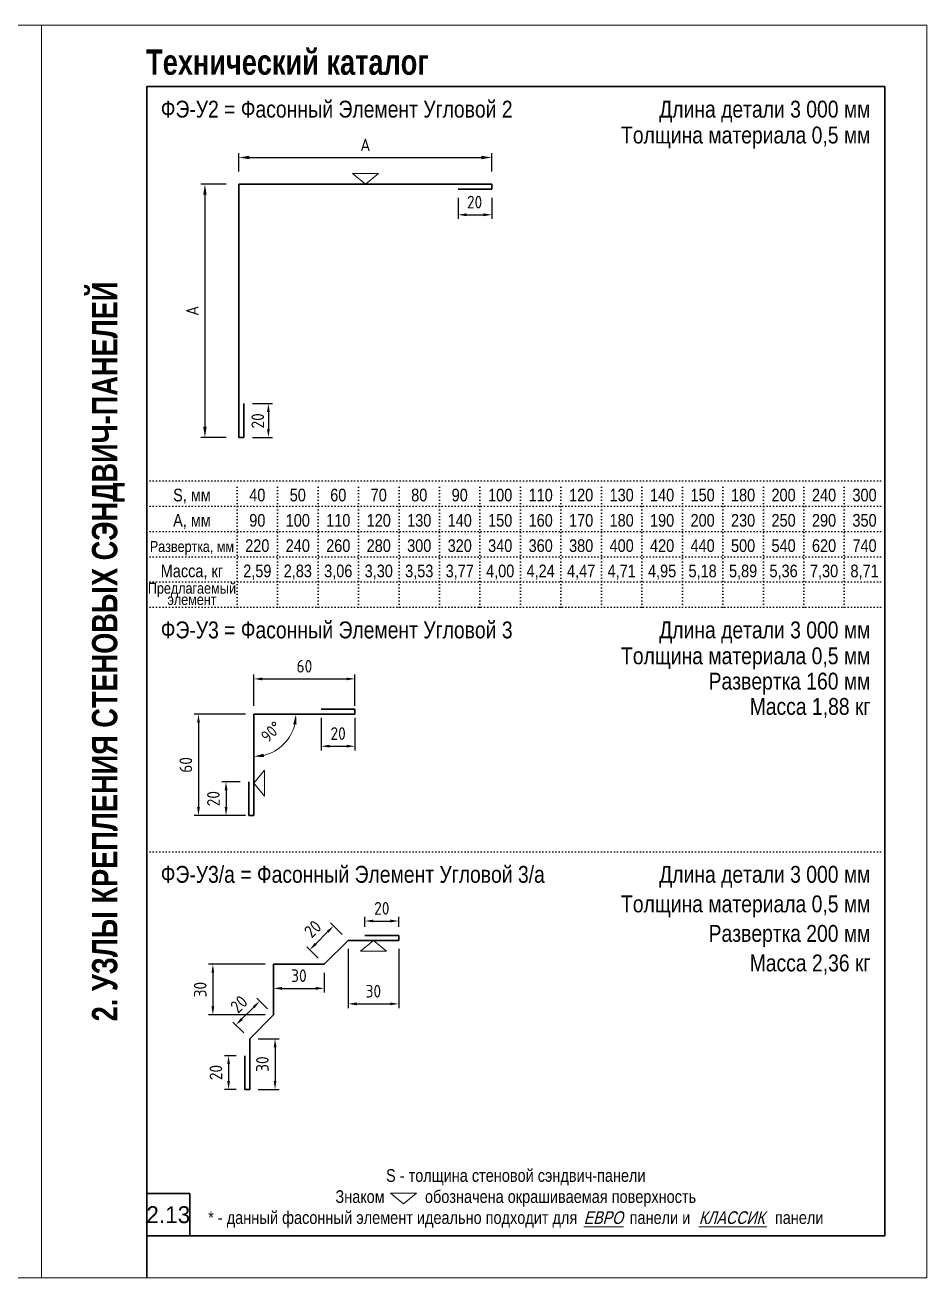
# Model space of a CAD drawing. Extents: x 5821 to 16321, y -13531 to 5774.
# Drawn here: x 7902 to 8971, y 2061 to 3546 of the extents above; entities that cross this region are included whole.
import ezdxf
from ezdxf.enums import TextEntityAlignment as Align

# ---------------------------------------------------------------- set-up
doc = ezdxf.new("R2010")
doc.units = 0
doc.header["$LTSCALE"] = 3
doc.linetypes.add('DOT2', pattern=[0.125, 0, -0.125])
doc.layers.get('0').update_dxf_attribs({"linetype": 'CONTINUOUS', "lineweight": 30})
doc.layers.get('DEFPOINTS').update_dxf_attribs({"linetype": 'CONTINUOUS'})
for name, color, linetype, lineweight in [('Logo', 1, 'CONTINUOUS', 9), ('new_fill', 8, 'CONTINUOUS', 13), ('RAZMER', 7, 'CONTINUOUS', 9), ('Нащельники', 1, 'CONTINUOUS', 30)]:
    doc.layers.add(name, color=color, linetype=linetype, lineweight=lineweight)
doc.layers.add('Punktir', color=7, linetype='CONTINUOUS')
doc.styles.add('LOGO', font='HATTEN.TTF')
doc.styles.add('ROMANS', font='romans.shx', dxfattribs={"width": 0.85})
doc.styles.add('style1', font='ARIALN.TTF')
doc.styles.add('style2', font='impact.TTF')
doc.styles.add('курсив', font='ARIAL.TTF', dxfattribs={"width": 0.8, "oblique": 15})
doc.dimstyles.new('2.5', dxfattribs={"dimscale": 5, "dimtxt": 3, "dimasz": 2, "dimexe": 1, "dimexo": 2, "dimgap": 0, "dimtad": 0, "dimdec": 0, "dimlfac": 0.5, "dimzin": 9, "dimdsep": 46, "dimtxsty": 'ROMANS', "dimcen": -3, "dimdle": 1, "dimclrd": 256, "dimclre": 256, "dimclrt": 256, "dimadec": 0, "dimazin": 0, "dimtfac": 1, "dimtdec": 0, "dimtofl": 0, "dimtmove": 2, "dimatfit": 3, "dimfxl": 0, "dimtvp": 1, "dimtolj": 1, "dimtzin": 9, "dimarcsym": 0})
doc.dimstyles.new('5', dxfattribs={"dimscale": 5, "dimtxt": 3, "dimasz": 2.5, "dimexe": 1, "dimexo": 3, "dimgap": 0, "dimtad": 0, "dimdec": 0, "dimzin": 9, "dimdsep": 46, "dimtxsty": 'ROMANS', "dimblk2": 'OBLIQUE', "dimcen": -3, "dimdle": 1.5, "dimclrd": 256, "dimclre": 256, "dimclrt": 256, "dimadec": 0, "dimazin": 0, "dimtfac": 1, "dimtdec": 0, "dimtofl": 0, "dimtmove": 2, "dimatfit": 3, "dimfxl": 0, "dimtvp": 1, "dimtolj": 1, "dimtzin": 9, "dimarcsym": 0})
doc.dimstyles.get("Standard").update_dxf_attribs({"dimscale": 0, "dimtxt": 3, "dimasz": 3, "dimexe": 2.5, "dimexo": 2.5, "dimgap": 1.5, "dimtad": 0, "dimdec": 0, "dimzin": 9, "dimdsep": 46, "dimtxsty": 'ROMANS', "dimcen": -3, "dimdle": 1.25, "dimadec": 0, "dimazin": 0, "dimtfac": 0.75, "dimtdec": 0, "dimtofl": 0, "dimtmove": 2, "dimatfit": 3, "dimfxl": 0, "dimtvp": 1.5, "dimtolj": 1, "dimtzin": 0, "dimarcsym": 0})

# ---------------------------------------------------------------- blocks, each defined once
blk = doc.blocks.new('*D335')
at = {"layer": 'DEFPOINTS', "color": 0, "transparency": 16777216}
for p in [(8155.2, 3357.6), (8115, 3057.6), (8155.2, 3057.6)]:
    blk.add_point(p, dxfattribs=at)
at = {"layer": 'RAZMER', "lineweight": -2, "transparency": 16777216}
for p, q in [((8140.2, 3357.6), (8110, 3357.6)), ((8115, 3345.1), (8115, 3070.1)), ((8140.2, 3057.6), (8110, 3057.6))]:
    blk.add_line(p, q, dxfattribs=at)
at = {"layer": 'RAZMER', "transparency": 16777216}
for points in [[(8112.9, 3345.1), (8117, 3345.1), (8115, 3357.6)], [(8112.9, 3070.1), (8117, 3070.1), (8115, 3057.6)]]:
    blk.add_solid(points, dxfattribs=at)
at = {"layer": 'RAZMER', "transparency": 16777216, "insert": (8100, 3207.6), "char_height": 15, "attachment_point": 5, "rotation": 90, "style": 'ROMANS'}
blk.add_mtext('\\A1;A', dxfattribs=at)
blk = doc.blocks.new('_OBLIQUE')
at = {"color": 0, "linetype": 'ByBlock'}
blk.add_line((-0.5, -0.5), (0.5, 0.5), dxfattribs=at)
blk = doc.blocks.new('*D336')
at = {"layer": 'DEFPOINTS', "color": 0, "transparency": 16777216}
for p in [(8161.2, 3097.6), (8161.2, 3057.6), (8190.2, 3057.6)]:
    blk.add_point(p, dxfattribs=at)
at = {"layer": 'RAZMER', "lineweight": -2, "transparency": 16777216}
for p, q in [((8171.2, 3097.6), (8195.2, 3097.6)), ((8190.2, 3087.6), (8190.2, 3067.6)), ((8171.2, 3057.6), (8195.2, 3057.6))]:
    blk.add_line(p, q, dxfattribs=at)
at = {"layer": 'RAZMER', "transparency": 16777216}
for points in [[(8188.6, 3087.6), (8191.9, 3087.6), (8190.2, 3097.6)], [(8188.6, 3067.6), (8191.9, 3067.6), (8190.2, 3057.6)]]:
    blk.add_solid(points, dxfattribs=at)
at = {"layer": 'RAZMER', "transparency": 16777216, "insert": (8177.6, 3077.1), "char_height": 15, "attachment_point": 5, "rotation": 90, "style": 'ROMANS'}
blk.add_mtext('\\A1;20', dxfattribs=at)
blk = doc.blocks.new('*D337')
at = {"layer": 'DEFPOINTS', "color": 0, "transparency": 16777216}
for p in [(8415.2, 3351.6), (8455.2, 3351.6), (8455.2, 3321.4)]:
    blk.add_point(p, dxfattribs=at)
at = {"layer": 'RAZMER', "lineweight": -2, "transparency": 16777216}
for p, q in [((8415.2, 3341.6), (8415.2, 3316.4)), ((8455.2, 3341.6), (8455.2, 3316.4)), ((8425.2, 3321.4), (8445.2, 3321.4))]:
    blk.add_line(p, q, dxfattribs=at)
at = {"layer": 'RAZMER', "transparency": 16777216}
for points in [[(8425.2, 3323.1), (8425.2, 3319.7), (8415.2, 3321.4)], [(8445.2, 3323.1), (8445.2, 3319.7), (8455.2, 3321.4)]]:
    blk.add_solid(points, dxfattribs=at)
at = {"layer": 'RAZMER', "transparency": 16777216, "insert": (8434.7, 3336.4), "char_height": 15, "attachment_point": 5, "style": 'ROMANS'}
blk.add_mtext('\\A1;20', dxfattribs=at)
blk = doc.blocks.new('*D338')
at = {"layer": 'DEFPOINTS', "color": 0, "transparency": 16777216}
for p in [(8455.2, 3389.3), (8155.2, 3357.6), (8455.2, 3357.6)]:
    blk.add_point(p, dxfattribs=at)
at = {"layer": 'RAZMER', "lineweight": -2, "transparency": 16777216}
for p, q in [((8155.2, 3372.6), (8155.2, 3394.3)), ((8167.7, 3389.3), (8442.7, 3389.3)), ((8455.2, 3372.6), (8455.2, 3394.3))]:
    blk.add_line(p, q, dxfattribs=at)
at = {"layer": 'RAZMER', "transparency": 16777216}
for points in [[(8167.7, 3391.3), (8167.7, 3387.2), (8155.2, 3389.3)], [(8442.7, 3391.3), (8442.7, 3387.2), (8455.2, 3389.3)]]:
    blk.add_solid(points, dxfattribs=at)
at = {"layer": 'RAZMER', "transparency": 16777216, "insert": (8305.2, 3404.3), "char_height": 15, "attachment_point": 5, "style": 'ROMANS'}
blk.add_mtext('\\A1;{\\Fromans.shx|c204;А}', dxfattribs=at)
blk = doc.blocks.new('*D339')
at = {"layer": 'DEFPOINTS', "color": 0, "transparency": 16777216}
for p in [(8172.9, 2729.3), (8172.9, 2729.3), (8292.9, 2729.3), (8197.9, 2685.9), (8172.9, 2609.3)]:
    blk.add_point(p, dxfattribs=at)
at = {"layer": 'RAZMER', "color": 0, "lineweight": 0, "transparency": 16777216}
blk.add_arc((8172.9, 2729.3), 50.1, 283.7478, 346.2522, dxfattribs=at)
at = {"layer": 'RAZMER', "color": 0, "transparency": 16777216}
for points in [[(8219.6, 2717.6), (8223.6, 2717.2), (8223, 2729.3)], [(8185, 2678.6), (8184.5, 2682.6), (8172.9, 2679.2)]]:
    blk.add_solid(points, dxfattribs=at)
at = {"layer": 'RAZMER', "color": 0, "transparency": 16777216, "insert": (8193.5, 2708.7), "char_height": 14, "attachment_point": 5, "rotation": 45, "style": 'ROMANS'}
blk.add_mtext('\\A1;90°', dxfattribs=at)
blk = doc.blocks.new('*D340')
at = {"layer": 'DEFPOINTS', "color": 0, "transparency": 16777216}
for p in [(8252.9, 2735.3), (8292.9, 2735.3), (8292.9, 2691.5)]:
    blk.add_point(p, dxfattribs=at)
at = {"layer": 'RAZMER', "lineweight": -2, "transparency": 16777216}
for p, q in [((8252.9, 2725.3), (8252.9, 2686.5)), ((8292.9, 2725.3), (8292.9, 2686.5)), ((8262.9, 2691.5), (8282.9, 2691.5))]:
    blk.add_line(p, q, dxfattribs=at)
at = {"layer": 'RAZMER', "transparency": 16777216}
for points in [[(8262.9, 2693.2), (8262.9, 2689.9), (8252.9, 2691.5)], [(8282.9, 2693.2), (8282.9, 2689.9), (8292.9, 2691.5)]]:
    blk.add_solid(points, dxfattribs=at)
at = {"layer": 'RAZMER', "transparency": 16777216, "insert": (8272.9, 2706.5), "char_height": 15, "attachment_point": 5, "style": 'ROMANS'}
blk.add_mtext('\\A1;20', dxfattribs=at)
blk = doc.blocks.new('*D341')
at = {"layer": 'DEFPOINTS', "color": 0, "transparency": 16777216}
for p in [(8166.9, 2649.3), (8140, 2609.3), (8166.9, 2609.3)]:
    blk.add_point(p, dxfattribs=at)
at = {"layer": 'RAZMER', "lineweight": -2, "transparency": 16777216}
for p, q in [((8156.9, 2649.3), (8135, 2649.3)), ((8140, 2639.3), (8140, 2619.3)), ((8156.9, 2609.3), (8135, 2609.3))]:
    blk.add_line(p, q, dxfattribs=at)
at = {"layer": 'RAZMER', "transparency": 16777216}
for points in [[(8138.4, 2639.3), (8141.7, 2639.3), (8140, 2649.3)], [(8138.4, 2619.3), (8141.7, 2619.3), (8140, 2609.3)]]:
    blk.add_solid(points, dxfattribs=at)
at = {"layer": 'RAZMER', "transparency": 16777216, "insert": (8125, 2629.3), "char_height": 15, "attachment_point": 5, "rotation": 90, "style": 'ROMANS'}
blk.add_mtext('\\A1;20', dxfattribs=at)
blk = doc.blocks.new('*D342')
at = {"layer": 'DEFPOINTS', "color": 0, "transparency": 16777216}
for p in [(8172.9, 2729.3), (8107.3, 2609.3), (8172.9, 2609.3)]:
    blk.add_point(p, dxfattribs=at)
at = {"layer": 'RAZMER', "lineweight": -2, "transparency": 16777216}
for p, q in [((8162.9, 2729.3), (8102.3, 2729.3)), ((8107.3, 2719.3), (8107.3, 2619.3)), ((8162.9, 2609.3), (8102.3, 2609.3))]:
    blk.add_line(p, q, dxfattribs=at)
at = {"layer": 'RAZMER', "transparency": 16777216}
for points in [[(8105.7, 2719.3), (8109, 2719.3), (8107.3, 2729.3)], [(8105.7, 2619.3), (8109, 2619.3), (8107.3, 2609.3)]]:
    blk.add_solid(points, dxfattribs=at)
at = {"layer": 'RAZMER', "transparency": 16777216, "insert": (8092.3, 2669.3), "char_height": 15, "attachment_point": 5, "rotation": 90, "style": 'ROMANS'}
blk.add_mtext('\\A1;60', dxfattribs=at)
blk = doc.blocks.new('*D343')
at = {"layer": 'DEFPOINTS', "color": 0, "transparency": 16777216}
for p in [(8292.9, 2771.3), (8172.9, 2729.3), (8292.9, 2729.3)]:
    blk.add_point(p, dxfattribs=at)
at = {"layer": 'RAZMER', "lineweight": -2, "transparency": 16777216}
for p, q in [((8172.9, 2739.3), (8172.9, 2776.3)), ((8182.9, 2771.3), (8282.9, 2771.3)), ((8292.9, 2739.3), (8292.9, 2776.3))]:
    blk.add_line(p, q, dxfattribs=at)
at = {"layer": 'RAZMER', "transparency": 16777216}
for points in [[(8182.9, 2772.9), (8182.9, 2769.6), (8172.9, 2771.3)], [(8282.9, 2772.9), (8282.9, 2769.6), (8292.9, 2771.3)]]:
    blk.add_solid(points, dxfattribs=at)
at = {"layer": 'RAZMER', "transparency": 16777216, "insert": (8232.9, 2786.3), "char_height": 15, "attachment_point": 5, "style": 'ROMANS'}
blk.add_mtext('\\A1;60', dxfattribs=at)
blk = doc.blocks.new('*D344')
at = {"layer": 'DEFPOINTS', "color": 0, "transparency": 16777216}
for p in [(8284.7, 2461.3), (8344.7, 2461.3), (8344.7, 2386.1)]:
    blk.add_point(p, dxfattribs=at)
at = {"layer": 'RAZMER', "lineweight": -2, "transparency": 16777216}
for p, q in [((8284.7, 2451.3), (8284.7, 2381.1)), ((8344.7, 2451.3), (8344.7, 2381.1)), ((8294.7, 2386.1), (8334.7, 2386.1))]:
    blk.add_line(p, q, dxfattribs=at)
at = {"layer": 'RAZMER', "transparency": 16777216}
for points in [[(8294.7, 2387.8), (8294.7, 2384.5), (8284.7, 2386.1)], [(8334.7, 2387.8), (8334.7, 2384.5), (8344.7, 2386.1)]]:
    blk.add_solid(points, dxfattribs=at)
at = {"layer": 'RAZMER', "transparency": 16777216, "insert": (8314.7, 2401.1), "char_height": 15, "attachment_point": 5, "style": 'ROMANS'}
blk.add_mtext('\\A1;30', dxfattribs=at)
blk = doc.blocks.new('*D345')
at = {"layer": 'DEFPOINTS', "color": 0, "transparency": 16777216}
for p in [(8344.7, 2484.3), (8304.7, 2467.3), (8344.7, 2467.3)]:
    blk.add_point(p, dxfattribs=at)
at = {"layer": 'RAZMER', "lineweight": -2, "transparency": 16777216}
for p, q in [((8304.7, 2477.3), (8304.7, 2489.3)), ((8314.7, 2484.3), (8334.7, 2484.3)), ((8344.7, 2477.3), (8344.7, 2489.3))]:
    blk.add_line(p, q, dxfattribs=at)
at = {"layer": 'RAZMER', "transparency": 16777216}
for points in [[(8314.7, 2486), (8314.7, 2482.7), (8304.7, 2484.3)], [(8334.7, 2486), (8334.7, 2482.7), (8344.7, 2484.3)]]:
    blk.add_solid(points, dxfattribs=at)
at = {"layer": 'RAZMER', "transparency": 16777216, "insert": (8324.7, 2499.3), "char_height": 15, "attachment_point": 5, "style": 'ROMANS'}
blk.add_mtext('\\A1;20', dxfattribs=at)
blk = doc.blocks.new('*D346')
at = {"layer": 'DEFPOINTS', "color": 0, "transparency": 16777216}
for p in [(8284.7, 2461.3), (8239.2, 2450.2), (8256.4, 2433)]:
    blk.add_point(p, dxfattribs=at)
at = {"layer": 'RAZMER', "lineweight": -2, "transparency": 16777216}
for p, q in [((8277.6, 2468.3), (8264, 2482)), ((8260.4, 2471.4), (8246.3, 2457.3)), ((8249.3, 2440.1), (8235.7, 2453.7))]:
    blk.add_line(p, q, dxfattribs=at)
at = {"layer": 'RAZMER', "transparency": 16777216}
for points in [[(8259.3, 2472.6), (8261.6, 2470.2), (8267.5, 2478.5)], [(8245.1, 2458.4), (8247.5, 2456.1), (8239.2, 2450.2)]]:
    blk.add_solid(points, dxfattribs=at)
at = {"layer": 'RAZMER', "transparency": 16777216, "insert": (8242.8, 2474.9), "char_height": 15, "attachment_point": 5, "rotation": 45, "style": 'ROMANS'}
blk.add_mtext('\\A1;20', dxfattribs=at)
blk = doc.blocks.new('*D347')
at = {"layer": 'DEFPOINTS', "color": 0, "transparency": 16777216}
for p in [(8196.4, 2433), (8256.4, 2433), (8256.4, 2404.5)]:
    blk.add_point(p, dxfattribs=at)
at = {"layer": 'RAZMER', "lineweight": -2, "transparency": 16777216}
for p, q in [((8196.4, 2423), (8196.4, 2399.5)), ((8256.4, 2423), (8256.4, 2399.5)), ((8206.4, 2404.5), (8246.4, 2404.5))]:
    blk.add_line(p, q, dxfattribs=at)
at = {"layer": 'RAZMER', "transparency": 16777216}
for points in [[(8206.4, 2406.2), (8206.4, 2402.8), (8196.4, 2404.5)], [(8246.4, 2406.2), (8246.4, 2402.8), (8256.4, 2404.5)]]:
    blk.add_solid(points, dxfattribs=at)
at = {"layer": 'RAZMER', "transparency": 16777216, "insert": (8226.4, 2419.5), "char_height": 15, "attachment_point": 5, "style": 'ROMANS'}
blk.add_mtext('\\A1;30', dxfattribs=at)
blk = doc.blocks.new('*D348')
at = {"layer": 'DEFPOINTS', "color": 0, "transparency": 16777216}
for p in [(8168.1, 2344.7), (8168.1, 2284.7), (8198.1, 2284.7)]:
    blk.add_point(p, dxfattribs=at)
at = {"layer": 'RAZMER', "lineweight": -2, "transparency": 16777216}
for p, q in [((8178.1, 2344.7), (8203.1, 2344.7)), ((8198.1, 2334.7), (8198.1, 2294.7)), ((8178.1, 2284.7), (8203.1, 2284.7))]:
    blk.add_line(p, q, dxfattribs=at)
at = {"layer": 'RAZMER', "transparency": 16777216}
for points in [[(8196.5, 2334.7), (8199.8, 2334.7), (8198.1, 2344.7)], [(8196.5, 2294.7), (8199.8, 2294.7), (8198.1, 2284.7)]]:
    blk.add_solid(points, dxfattribs=at)
at = {"layer": 'RAZMER', "transparency": 16777216, "insert": (8183.1, 2314.7), "char_height": 15, "attachment_point": 5, "rotation": 90, "style": 'ROMANS'}
blk.add_mtext('\\A1;30', dxfattribs=at)
blk = doc.blocks.new('*D349')
at = {"layer": 'DEFPOINTS', "color": 0, "transparency": 16777216}
for p in [(8162.1, 2324.7), (8143, 2284.7), (8162.1, 2284.7)]:
    blk.add_point(p, dxfattribs=at)
at = {"layer": 'RAZMER', "lineweight": -2, "transparency": 16777216}
for p, q in [((8152.1, 2324.7), (8138, 2324.7)), ((8143, 2314.7), (8143, 2294.7)), ((8152.1, 2284.7), (8138, 2284.7))]:
    blk.add_line(p, q, dxfattribs=at)
at = {"layer": 'RAZMER', "transparency": 16777216}
for points in [[(8141.4, 2314.7), (8144.7, 2314.7), (8143, 2324.7)], [(8141.4, 2294.7), (8144.7, 2294.7), (8143, 2284.7)]]:
    blk.add_solid(points, dxfattribs=at)
at = {"layer": 'RAZMER', "transparency": 16777216, "insert": (8128, 2304.7), "char_height": 15, "attachment_point": 5, "rotation": 90, "style": 'ROMANS'}
blk.add_mtext('\\A1;20', dxfattribs=at)
blk = doc.blocks.new('*D350')
at = {"layer": 'DEFPOINTS', "color": 0, "transparency": 16777216}
for p in [(8196.4, 2433), (8124.4, 2373), (8196.4, 2373)]:
    blk.add_point(p, dxfattribs=at)
at = {"layer": 'RAZMER', "lineweight": -2, "transparency": 16777216}
for p, q in [((8186.4, 2433), (8119.4, 2433)), ((8124.4, 2423), (8124.4, 2383)), ((8186.4, 2373), (8119.4, 2373))]:
    blk.add_line(p, q, dxfattribs=at)
at = {"layer": 'RAZMER', "transparency": 16777216}
for points in [[(8122.7, 2423), (8126, 2423), (8124.4, 2433)], [(8122.7, 2383), (8126, 2383), (8124.4, 2373)]]:
    blk.add_solid(points, dxfattribs=at)
at = {"layer": 'RAZMER', "transparency": 16777216, "insert": (8109.4, 2403), "char_height": 15, "attachment_point": 5, "rotation": 90, "style": 'ROMANS'}
blk.add_mtext('\\A1;30', dxfattribs=at)
blk = doc.blocks.new('*D351')
at = {"layer": 'DEFPOINTS', "color": 0, "transparency": 16777216}
for p in [(8180, 2389.4), (8196.4, 2373), (8168.1, 2344.7)]:
    blk.add_point(p, dxfattribs=at)
at = {"layer": 'RAZMER', "lineweight": -2, "transparency": 16777216}
for p, q in [((8189.3, 2380.1), (8176.5, 2392.9)), ((8158.8, 2368.2), (8173, 2382.3)), ((8161.1, 2351.8), (8148.2, 2364.6))]:
    blk.add_line(p, q, dxfattribs=at)
at = {"layer": 'RAZMER', "transparency": 16777216}
for points in [[(8171.8, 2383.5), (8174.1, 2381.1), (8180, 2389.4)], [(8157.6, 2369.3), (8160, 2367), (8151.7, 2361.1)]]:
    blk.add_solid(points, dxfattribs=at)
at = {"layer": 'RAZMER', "transparency": 16777216, "insert": (8155.3, 2385.8), "char_height": 15, "attachment_point": 5, "rotation": 45, "style": 'ROMANS'}
blk.add_mtext('\\A1;20', dxfattribs=at)

msp = doc.modelspace()

# ---------------------------------------------------------------- linework, layer by layer
at = {"color": 1}
for p, q in [((8046.09, 3473.41), (8046.09, 2061.26)), ((8046.09, 3473.41), (8921.09, 3473.41)), ((8921.09, 3473.41), (8921.09, 2111.26)), ((8046.09, 2161.26), (8097.01, 2161.26)), ((8097.01, 2161.26), (8097.01, 2111.26)), ((8046.09, 2111.26), (8921.09, 2111.26))]:
    msp.add_line(p, q, dxfattribs=at)
at = {"layer": 'Logo'}
for p, q in [((8564.07, 2121.69), (8611.31, 2121.69)), ((8700.69, 2121.69), (8781.14, 2121.69))]:
    msp.add_line(p, q, dxfattribs=at)
at = {"layer": 'Punktir', "linetype": 'DOT2', "ltscale": 10}
for p, q in [((8046.09, 3006.15), (8921.09, 3006.15)), ((8153.09, 2856.15), (8153.09, 3006.15)), ((8201.09, 2856.15), (8201.09, 3006.15)), ((8249.09, 2856.15), (8249.09, 3006.15)), ((8297.09, 2856.15), (8297.09, 3006.15)), ((8345.09, 2856.15), (8345.09, 3006.15)), ((8393.09, 2856.15), (8393.09, 3006.15)), ((8441.09, 2856.15), (8441.09, 3006.15)), ((8489.09, 2856.15), (8489.09, 3006.15)), ((8537.09, 2856.15), (8537.09, 3004.15)), ((8585.09, 2856.15), (8585.09, 3006.15)), ((8633.09, 2856.15), (8633.09, 3006.15)), ((8681.09, 2856.15), (8681.09, 3006.15)), ((8729.09, 2856.15), (8729.09, 3006.15)), ((8777.09, 2856.15), (8777.09, 3006.15)), ((8825.09, 2856.15), (8825.09, 3006.15)), ((8873.09, 2856.15), (8873.09, 3006.15)), ((8046.09, 2976.15), (8921.09, 2976.15)), ((8046.09, 2946.15), (8921.09, 2946.15)), ((8046.09, 2916.15), (8921.09, 2916.15)), ((8046.09, 2886.15), (8921.09, 2886.15)), ((8046.09, 2856.15), (8921.09, 2856.15)), ((8046.09, 2566.44), (8921.09, 2566.44))]:
    msp.add_line(p, q, dxfattribs=at)
at = {"layer": 'RAZMER'}
for p, q in [((7921.09, 3546.26), (7921.09, 2061.26)), ((7921.09, 3546.26), (7921.09, 2061.26)), ((7921.09, 3546.26), (7921.09, 2061.26)), ((7921.09, 3546.26), (7921.09, 2061.26)), ((7921.09, 3546.26), (7921.09, 2061.26)), ((7921.09, 3546.26), (7921.09, 2061.26)), ((7921.09, 3546.26), (7921.09, 2061.26)), ((7921.09, 3546.26), (7921.09, 2061.26)), ((7921.09, 3546.26), (7921.09, 2061.26)), ((7921.09, 3546.26), (7921.09, 2061.26)), ((7921.09, 3546.26), (7921.09, 2061.26)), ((7921.09, 3546.26), (7921.09, 2061.26)), ((7921.09, 3546.26), (7921.09, 2061.26)), ((7921.09, 3546.26), (7921.09, 2061.26)), ((7921.09, 3546.26), (7921.09, 2061.26)), ((7921.09, 3546.26), (7921.09, 2061.26)), ((7921.09, 3546.26), (7921.09, 2061.26)), ((7921.09, 3546.26), (7921.09, 2061.26)), ((7921.09, 3546.26), (7921.09, 2061.26)), ((7921.09, 3546.26), (7921.09, 2061.26)), ((7921.09, 3546.26), (7921.09, 2061.26)), ((7921.09, 3546.26), (7921.09, 2061.26)), ((7921.09, 3546.26), (7921.09, 2061.26)), ((7921.09, 3546.26), (7921.09, 2061.26)), ((7921.09, 3546.26), (7921.09, 2061.26)), ((7921.09, 3546.26), (7921.09, 2061.26)), ((7921.09, 3546.26), (7921.09, 2061.26)), ((7921.09, 3546.26), (7921.09, 2061.26)), ((7921.09, 3546.26), (7921.09, 2061.26)), ((7921.09, 3546.26), (7921.09, 2061.26)), ((7921.09, 3546.26), (7921.09, 2061.26)), ((7921.09, 3546.26), (7921.09, 2061.26)), ((7921.09, 3546.26), (7921.09, 2061.26)), ((7921.09, 3546.26), (7921.09, 2061.26)), ((7921.09, 3546.26), (7921.09, 2061.26)), ((7921.09, 3546.26), (7921.09, 2061.26)), ((7921.09, 3546.26), (7921.09, 2061.26)), ((7921.09, 3546.26), (7921.09, 2061.26)), ((7921.09, 3546.26), (7921.09, 2061.26)), ((7921.09, 3546.26), (7921.09, 2061.26)), ((7921.09, 3546.26), (7921.09, 2061.26)), ((7921.09, 3546.26), (7921.09, 2061.26)), ((8320.61, 3370.25), (8289.83, 3370.25)), ((8305.22, 3357.59), (8289.83, 3370.25)), ((8305.22, 3357.59), (8320.61, 3370.25)), ((8172.87, 2647.8), (8185.53, 2663.2)), ((8185.53, 2632.41), (8185.53, 2663.2)), ((8172.87, 2647.8), (8185.53, 2632.41)), ((8314.7, 2461.27), (8299.3, 2448.62)), ((8314.7, 2461.27), (8330.09, 2448.62)), ((8299.3, 2448.62), (8330.09, 2448.62)), ((8350.29, 2148.98), (8334.89, 2161.64)), ((8365.68, 2161.64), (8334.89, 2161.64)), ((8350.29, 2148.98), (8365.68, 2161.64))]:
    msp.add_line(p, q, dxfattribs=at)
for points in [[(6871.09, 3546.26), (7921.09, 3546.26), (7921.09, 2061.26), (6871.09, 2061.26)], [(8971.09, 3546.26), (7921.09, 3546.26), (7921.09, 2061.26), (8971.09, 2061.26)]]:
    msp.add_lwpolyline(points, close=True, dxfattribs=at)
at = {"layer": 'Нащельники'}
for p, q in [((8455.22, 3357.59), (8155.22, 3357.59)), ((8155.22, 3057.59), (8155.22, 3357.59)), ((8455.22, 3351.59), (8455.22, 3357.59)), ((8415.22, 3351.59), (8455.22, 3351.59)), ((8161.22, 3097.59), (8161.22, 3057.59)), ((8161.22, 3057.59), (8155.22, 3057.59)), ((8252.87, 2735.31), (8292.87, 2735.31)), ((8292.87, 2735.31), (8292.87, 2729.31)), ((8172.87, 2729.31), (8292.87, 2729.31)), ((8172.87, 2729.31), (8172.87, 2609.31)), ((8166.87, 2649.31), (8166.87, 2609.31)), ((8166.87, 2609.31), (8172.87, 2609.31)), ((8304.7, 2467.27), (8344.7, 2467.27)), ((8344.7, 2467.27), (8344.7, 2461.27)), ((8284.7, 2461.27), (8256.41, 2432.99)), ((8344.7, 2461.27), (8284.7, 2461.27)), ((8256.41, 2432.99), (8196.41, 2432.99)), ((8196.41, 2372.99), (8196.41, 2432.99)), ((8168.13, 2344.7), (8196.41, 2372.99)), ((8168.13, 2284.7), (8168.13, 2344.7)), ((8162.13, 2324.7), (8162.13, 2284.7)), ((8162.13, 2284.7), (8168.13, 2284.7))]:
    msp.add_line(p, q, dxfattribs=at)

# ---------------------------------------------------------------- texts
at = {"style": 'style1'}
for s, p in [('ФЭ-У2 = Фасонный Элемент Угловой 2', (8062.63, 3436.59)), ('ФЭ-У3 = Фасонный Элемент Угловой 3', (8062.63, 2819.33)), ('ФЭ-У3/а = Фасонный Элемент Угловой 3/а', (8062.63, 2529.63))]:
    msp.add_text(s, height=20, dxfattribs=at).set_placement(p)
for s, p in [('Длина детали 3 000 мм', (8904.09, 3436.59)), ('Толщина материала 0,5 мм', (8904.09, 3405.91)), ('Длина детали 3 000 мм', (8904.09, 2819.33)), ('Толщина материала 0,5 мм', (8904.09, 2788.65)), ('Развертка 160 мм', (8904.09, 2758.65)), ('Масса 1,88 кг', (8904.09, 2728.65)), ('Длина детали 3 000 мм', (8904.09, 2529.63)), ('Толщина материала 0,5 мм', (8904.09, 2494.63)), ('Развертка 200 мм', (8904.09, 2459.63)), ('Масса 2,36 кг', (8904.09, 2424.63))]:
    msp.add_text(s, height=20, dxfattribs=at).set_placement(p, align=Align.RIGHT)
for s, height, p in [('S, мм', 15, (8099.59, 2981.72)), ('40', 15, (8177.09, 2981.72)), ('50', 15, (8225.09, 2981.72)), ('60', 15, (8273.09, 2981.72)), ('70', 15, (8321.09, 2981.72)), ('80', 15, (8369.09, 2981.72)), ('90', 15, (8417.09, 2981.72)), ('100', 15, (8465.09, 2981.72)), ('110', 15, (8513.09, 2981.72)), ('120', 15, (8561.09, 2981.72)), ('130', 15, (8609.09, 2981.72)), ('140', 15, (8657.09, 2981.72)), ('150', 15, (8705.09, 2981.72)), ('180', 15, (8753.09, 2981.72)), ('200', 15, (8801.09, 2981.72)), ('240', 15, (8849.09, 2981.72)), ('300', 15, (8897.09, 2981.72)), ('А, мм', 15, (8099.59, 2951.72)), ('90', 15, (8177.09, 2951.72)), ('100', 15, (8225.09, 2951.72)), ('110', 15, (8273.09, 2951.72)), ('120', 15, (8321.09, 2951.72)), ('130', 15, (8369.09, 2951.72)), ('140', 15, (8417.09, 2951.72)), ('150', 15, (8465.09, 2951.72)), ('160', 15, (8513.09, 2951.72)), ('170', 15, (8561.09, 2951.72)), ('180', 15, (8609.09, 2951.72)), ('190', 15, (8657.09, 2951.72)), ('200', 15, (8705.09, 2951.72)), ('230', 15, (8753.09, 2951.72)), ('250', 15, (8801.09, 2951.72)), ('290', 15, (8849.09, 2951.72)), ('350', 15, (8897.09, 2951.72)), ('Развертка, мм', 13, (8099.59, 2921.72)), ('220', 15, (8177.09, 2921.72)), ('240', 15, (8225.09, 2921.72)), ('260', 15, (8273.09, 2921.72)), ('280', 15, (8321.09, 2921.72)), ('300', 15, (8369.09, 2921.72)), ('320', 15, (8417.09, 2921.72)), ('340', 15, (8465.09, 2921.72)), ('360', 15, (8513.09, 2921.72)), ('380', 15, (8561.09, 2921.72)), ('400', 15, (8609.09, 2921.72)), ('420', 15, (8657.09, 2921.72)), ('440', 15, (8705.09, 2921.72)), ('500', 15, (8753.09, 2921.72)), ('540', 15, (8801.09, 2921.72)), ('620', 15, (8849.09, 2921.72)), ('740', 15, (8897.09, 2921.72)), ('Масса, кг', 15, (8099.59, 2891.72)), ('2,59', 15, (8177.09, 2891.72)), ('2,83', 15, (8225.09, 2891.72)), ('3,06', 15, (8273.09, 2891.72)), ('3,30', 15, (8321.09, 2891.72)), ('3,53', 15, (8369.09, 2891.72)), ('3,77', 15, (8417.09, 2891.72)), ('4,00', 15, (8465.09, 2891.72)), ('4,24', 15, (8513.09, 2891.72)), ('4,47', 15, (8561.09, 2891.72)), ('4,71', 15, (8609.09, 2891.72)), ('4,95', 15, (8657.09, 2891.72)), ('5,18', 15, (8705.09, 2891.72)), ('5,89', 15, (8753.09, 2891.72)), ('5,36', 15, (8801.09, 2891.72)), ('7,30', 15, (8849.09, 2891.72)), ('8,71', 15, (8897.09, 2891.72)), ('Предлагаемый', 13, (8099.59, 2872.28)), ('элемент', 13, (8099.59, 2858.87)), ('S - толщина стеновой сэндвич-панели', 15, (8483.59, 2175.17)), ('Знаком          обозначена окрашиваемая поверхность', 15, (8483.59, 2150.17)), ('* - данный фасонный элемент идеально подходит для             панели и                     панели', 15, (8483.59, 2125.26))]:
    msp.add_text(s, height=height, dxfattribs=at).set_placement(p, align=Align.CENTER)
at = {"color": 1, "style": 'курсив', "oblique": 15, "width": 0.8}
for s, p in [('ЕВРО', (8587.41, 2125.26)), ('КЛАССИК', (8739.7, 2125.26))]:
    msp.add_text(s, height=15, dxfattribs=at).set_placement(p, align=Align.CENTER)
at = {"layer": 'new_fill', "style": 'style2'}
msp.add_text('Технический каталог', height=30, dxfattribs=at).set_placement((8045.3, 3487.31))
msp.add_text('2. УЗЛЫ КРЕПЛЕНИЯ СТЕНОВЫХ СЭНДВИЧ-ПАНЕЛЕЙ', height=30, rotation=90, dxfattribs=at).set_placement((8011.09, 2803.76), align=Align.CENTER)
at = {"layer": 'new_fill', "style": 'LOGO'}
msp.add_text('2.13', height=20, dxfattribs=at).set_placement((8071.55, 2136.26), align=Align.MIDDLE_CENTER)

# ---------------------------------------------------------------- dimensions: what is measured, and where the dimension line sits
at = {"layer": 'RAZMER'}
dim = msp.add_linear_dim(base=(8455.22, 3389.26), p1=(8155.22, 3357.59), p2=(8455.22, 3357.59), text='{\\Fromans.shx|c204;А}', dimstyle='5', dxfattribs=at)
dim.commit()
dim.dimension.update_dxf_attribs({"geometry": '*D338', "text_midpoint": (8305.22, 3404.26)})
dim = msp.add_linear_dim(base=(8114.96, 3057.59), p1=(8155.22, 3357.59), p2=(8155.22, 3057.59), angle=90, text='A', dimstyle='5', dxfattribs=at)
dim.commit()
dim.dimension.update_dxf_attribs({"geometry": '*D335', "text_midpoint": (8099.96, 3207.59)})
dim = msp.add_linear_dim(base=(8455.22, 3321.41), p1=(8415.22, 3351.59), p2=(8455.22, 3351.59), dimstyle='2.5', dxfattribs=at)
dim.commit()
dim.dimension.update_dxf_attribs({"geometry": '*D337', "text_midpoint": (8434.66, 3336.41), "dimtype": 160})
dim = msp.add_linear_dim(base=(8190.24, 3057.59), p1=(8161.22, 3097.59), p2=(8161.22, 3057.59), angle=90, dimstyle='2.5', dxfattribs=at)
dim.commit()
dim.dimension.update_dxf_attribs({"geometry": '*D336', "text_midpoint": (8177.61, 3077.05), "dimtype": 160})
for base, p1, p2, picture, middle in [((8292.87, 2771.25), (8172.87, 2729.31), (8292.87, 2729.31), '*D343', (8232.87, 2786.25)), ((8292.87, 2691.52), (8252.87, 2735.31), (8292.87, 2735.31), '*D340', (8272.87, 2706.52)), ((8344.7, 2484.32), (8304.7, 2467.27), (8344.7, 2467.27), '*D345', (8324.7, 2499.32)), ((8344.7, 2386.12), (8284.7, 2461.27), (8344.7, 2461.27), '*D344', (8314.7, 2401.12)), ((8256.41, 2404.51), (8196.41, 2432.99), (8256.41, 2432.99), '*D347', (8226.41, 2419.51))]:
    dim = msp.add_linear_dim(base=base, p1=p1, p2=p2, dimstyle='2.5', dxfattribs=at)
    dim.commit()
    dim.dimension.update_dxf_attribs({"geometry": picture, "text_midpoint": middle})
for base, p1, p2, angle, picture, middle in [((8107.34, 2609.31), (8172.87, 2729.31), (8172.87, 2609.31), 90, '*D342', (8092.34, 2669.31)), ((8140.02, 2609.31), (8166.87, 2649.31), (8166.87, 2609.31), 90, '*D341', (8125.02, 2629.31)), ((8124.37, 2372.99), (8196.41, 2432.99), (8196.41, 2372.99), 270, '*D350', (8109.37, 2402.99)), ((8198.12, 2284.7), (8168.13, 2344.7), (8168.13, 2284.7), 270, '*D348', (8183.12, 2314.7)), ((8143.03, 2284.7), (8162.13, 2324.7), (8162.13, 2284.7), 270, '*D349', (8128.03, 2304.7))]:
    dim = msp.add_linear_dim(base=base, p1=p1, p2=p2, angle=angle, dimstyle='2.5', dxfattribs=at)
    dim.commit()
    dim.dimension.update_dxf_attribs({"geometry": picture, "text_midpoint": middle})
dim = msp.add_angular_dim_2l(base=(8197.94, 2685.9), line1=((8172.87, 2729.31), (8292.87, 2729.31)), line2=((8172.87, 2729.31), (8172.87, 2609.31)), dimstyle='Standard', override={"dimscale": 1, "dimtxt": 14, "dimasz": 12, "dimlwd": 0}, dxfattribs=at)
dim.commit()
dim.dimension.update_dxf_attribs({"geometry": '*D339', "text_midpoint": (8193.47, 2708.71)})
for p1, p2, distance, picture, middle in [((8284.7, 2461.27), (8256.41, 2432.99), -24.31, '*D346', (8242.76, 2474.93)), ((8168.13, 2344.7), (8196.41, 2372.99), 23.16, '*D351', (8155.28, 2385.83))]:
    dim = msp.add_aligned_dim(p1=p1, p2=p2, distance=distance, dimstyle='2.5', dxfattribs=at)
    dim.commit()
    dim.dimension.update_dxf_attribs({"geometry": picture, "text_midpoint": middle})

doc.saveas('drawing.dxf')
